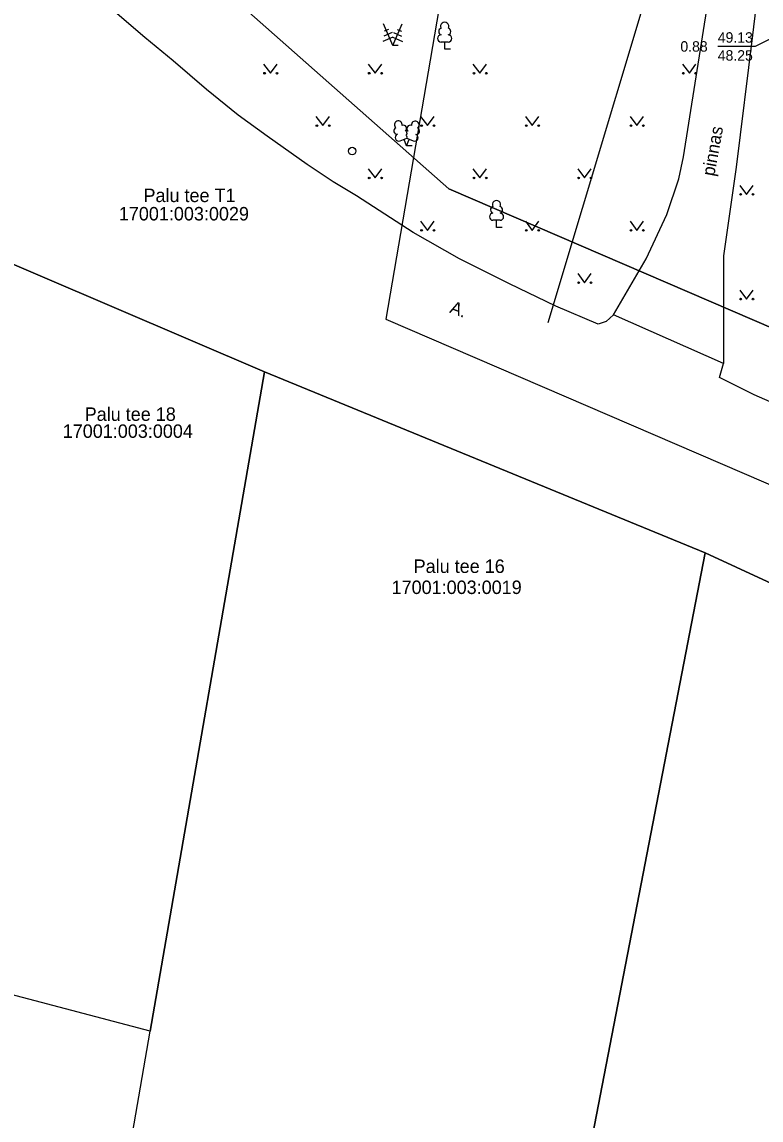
# Model space of a CAD drawing. Extents: x 641039 to 641513, y 6455942 to 6456715.
# Drawn here: x 641147.3 to 641196.7, y 6456274.5 to 6456347.9 of the extents above; entities that cross this region are included whole.
import ezdxf

# ---------------------------------------------------------------- set-up
doc = ezdxf.new("R2010")
doc.units = 0
for name, color, linetype in [('HALJASTUS', 7, 'Continuous'), ('KOORDPUNKT', 7, 'Continuous'), ('MOOTPIIR', 7, 'Continuous'), ('MPOHULIIN', 7, 'Continuous'), ('PIIR', 7, 'Continuous'), ('POST', 7, 'Continuous'), ('PUU', 7, 'Continuous'), ('TEE', 7, 'Continuous')]:
    doc.layers.add(name, color=color, linetype=linetype)

msp = doc.modelspace()

# ---------------------------------------------------------------- linework, layer by layer
at = {"layer": 'HALJASTUS'}
for p, q in [((641163.426, 6456345.091), (641163.89, 6456344.484)), ((641163.89, 6456344.484), (641164.335, 6456345.091)), ((641170.426, 6456345.091), (641170.89, 6456344.484)), ((641170.89, 6456344.484), (641171.335, 6456345.091)), ((641177.426, 6456345.091), (641177.89, 6456344.484)), ((641177.89, 6456344.484), (641178.335, 6456345.091)), ((641191.426, 6456345.091), (641191.89, 6456344.484)), ((641191.89, 6456344.484), (641192.335, 6456345.091)), ((641166.926, 6456341.591), (641167.39, 6456340.984)), ((641167.39, 6456340.984), (641167.835, 6456341.591)), ((641173.926, 6456341.591), (641174.39, 6456340.984)), ((641174.39, 6456340.984), (641174.835, 6456341.591)), ((641180.926, 6456341.591), (641181.39, 6456340.984)), ((641181.39, 6456340.984), (641181.835, 6456341.591)), ((641187.926, 6456341.591), (641188.39, 6456340.984)), ((641188.39, 6456340.984), (641188.835, 6456341.591)), ((641170.426, 6456338.091), (641170.89, 6456337.484)), ((641170.89, 6456337.484), (641171.335, 6456338.091)), ((641177.426, 6456338.091), (641177.89, 6456337.484)), ((641177.89, 6456337.484), (641178.335, 6456338.091)), ((641184.426, 6456338.091), (641184.89, 6456337.484)), ((641184.89, 6456337.484), (641185.335, 6456338.091)), ((641195.255, 6456336.992), (641195.719, 6456336.386)), ((641195.719, 6456336.386), (641196.164, 6456336.992)), ((641173.926, 6456334.591), (641174.39, 6456333.984)), ((641174.39, 6456333.984), (641174.835, 6456334.591)), ((641180.926, 6456334.591), (641181.39, 6456333.984)), ((641181.39, 6456333.984), (641181.835, 6456334.591)), ((641187.926, 6456334.591), (641188.39, 6456333.984)), ((641188.39, 6456333.984), (641188.835, 6456334.591)), ((641184.426, 6456331.091), (641184.89, 6456330.484)), ((641184.89, 6456330.484), (641185.335, 6456331.091)), ((641195.255, 6456329.992), (641195.719, 6456329.386)), ((641195.719, 6456329.386), (641196.164, 6456329.992))]:
    msp.add_line(p, q, dxfattribs=at)
for centre in [(641163.489, 6456344.484), (641164.318, 6456344.484), (641170.489, 6456344.484), (641171.318, 6456344.484), (641177.489, 6456344.484), (641178.318, 6456344.484), (641191.489, 6456344.484), (641192.318, 6456344.484), (641166.989, 6456340.984), (641167.818, 6456340.984), (641173.989, 6456340.984), (641174.818, 6456340.984), (641180.989, 6456340.984), (641181.818, 6456340.984), (641187.989, 6456340.984), (641188.818, 6456340.984), (641170.489, 6456337.484), (641171.318, 6456337.484), (641177.489, 6456337.484), (641178.318, 6456337.484), (641184.489, 6456337.484), (641185.318, 6456337.484), (641195.318, 6456336.386), (641196.146, 6456336.386), (641173.989, 6456333.984), (641174.818, 6456333.984), (641180.989, 6456333.984), (641181.818, 6456333.984), (641187.989, 6456333.984), (641188.818, 6456333.984), (641184.489, 6456330.484), (641185.318, 6456330.484), (641195.318, 6456329.386), (641196.146, 6456329.386)]:
    msp.add_circle(centre, 0.055, dxfattribs=at)
at = {"layer": 'KOORDPUNKT'}
msp.add_lwpolyline([(641198.781, 6456347.518), (641196.292, 6456346.274), (641193.792, 6456346.274)], dxfattribs=at)
at = {"layer": 'MOOTPIIR'}
msp.add_lwpolyline([(641378.624, 6456702.488), (641320.429, 6456701.477), (641071.476, 6456522.127), (641091.115, 6456463.98), (641173.907, 6456436.255), (641183.919, 6456400.057), (641171.597, 6456328.048), (641365.676, 6456244.486), (641410.345, 6456326.893), (641385.989, 6456488.24), (641404.088, 6456688.866)], close=True, dxfattribs=at)
at = {"layer": 'MPOHULIIN'}
msp.add_lwpolyline([(641182.452, 6456327.816), (641191.562, 6456358.179), (641201.102, 6456404.267)], dxfattribs=at)
at = {"layer": 'PIIR'}
for points in [[(641395.61, 6456499.51), (641395.08, 6456264.88), (641369.56, 6456253.33), (641175.82, 6456336.75), (641158.23, 6456352.31), (641196.83, 6456397.32), (641204.34, 6456418.51), (641196.51, 6456421.16), (641219.71, 6456463.11), (641328.48, 6456490.08)], [(641133.32, 6456337.42), (641163.48, 6456324.53), (641155.85, 6456280.47), (641126.26, 6456288.27)], [(641192.95, 6456312.44), (641179.58, 6456243.31), (641151.02, 6456252.59), (641155.85, 6456280.47), (641163.48, 6456324.53)], [(641215.65, 6456273.75), (641208.22, 6456234.22), (641197.83, 6456237.62), (641192.69, 6456239.23), (641179.58, 6456243.31), (641192.95, 6456312.44), (641220.48, 6456299.72)]]:
    msp.add_lwpolyline(points, close=True, dxfattribs=at)
for points in [[(641357.1, 6456240.26), (641324.16, 6456255.28), (641308.52, 6456261.92), (641286.12, 6456271.75), (641249.24, 6456287.51), (641220.48, 6456299.72), (641192.95, 6456312.44), (641163.48, 6456324.53), (641133.32, 6456337.42), (641123.8, 6456359.79)], [(641158.23, 6456352.31), (641175.82, 6456336.75), (641369.56, 6456253.33)]]:
    msp.add_lwpolyline(points, dxfattribs=at)
at = {"layer": 'POST'}
msp.add_circle((641169.347, 6456339.282), 0.25, dxfattribs=at)
at = {"layer": 'PUU'}
for p, q in [((641172.064, 6456346.343), (641171.443, 6456347.79)), ((641172.024, 6456347.196), (641171.473, 6456346.96)), ((641171.768, 6456347.413), (641171.492, 6456347.295)), ((641172.064, 6456346.343), (641172.685, 6456347.79)), ((641172.104, 6456347.196), (641172.655, 6456346.96)), ((641172.36, 6456347.413), (641172.636, 6456347.295)), ((641172.064, 6456346.887), (641171.407, 6456346.605)), ((641172.064, 6456346.887), (641172.721, 6456346.605)), ((641175.775, 6456346.57), (641175.295, 6456346.57)), ((641175.535, 6456346.095), (641175.535, 6456346.57)), ((641172.424, 6456346.343), (641172.064, 6456346.343)), ((641175.915, 6456346.095), (641175.535, 6456346.095)), ((641172.549, 6456339.96), (641172.994, 6456340.135)), ((641172.989, 6456339.625), (641172.814, 6456340.065)), ((641172.989, 6456339.625), (641173.169, 6456340.065)), ((641172.994, 6456340.135), (641173.434, 6456339.955)), ((641173.369, 6456339.625), (641172.989, 6456339.625)), ((641179.24, 6456334.655), (641178.76, 6456334.655)), ((641179, 6456334.18), (641179, 6456334.655)), ((641179.38, 6456334.18), (641179, 6456334.18))]:
    msp.add_line(p, q, dxfattribs=at)
msp.add_lwpolyline([(641172.994, 6456340.63), (641172.974, 6456340.555), (641172.974, 6456340.535), (641172.984, 6456340.505), (641173.004, 6456340.47), (641173.009, 6456340.45), (641172.994, 6456340.415), (641172.969, 6456340.365), (641172.964, 6456340.34), (641172.969, 6456340.325), (641172.979, 6456340.295), (641173.014, 6456340.235), (641173.019, 6456340.215), (641173.014, 6456340.195), (641172.999, 6456340.16), (641172.994, 6456340.135)], dxfattribs=at)
for centre, radius, start, end in [((641175.365, 6456347.268), 0.233, 109.02174, 253.14154), ((641175.535, 6456347.615), 0.277, 332.5799, 207.4201), ((641175.705, 6456347.268), 0.233, 286.85082, 70.98591), ((641175.298, 6456346.807), 0.238, 90.0016, 269.3953), ((641175.772, 6456346.807), 0.238, 270.6047, 89.9984), ((641172.432, 6456341.039), 0.256, 350.48556, 111.50017), ((641172.358, 6456340.628), 0.224, 111.43041, 274.49868), ((641172.432, 6456341.039), 0.256, 111.50269, 232.51731), ((641172.767, 6456340.789), 0.224, 308.50412, 111.57247), ((641172.993, 6456340.392), 0.237, 66.76552, 111.50149), ((641173.23, 6456340.784), 0.225, 67.7016, 230.51262), ((641173.568, 6456341.03), 0.256, 67.6168, 188.63142), ((641173.635, 6456340.618), 0.224, 264.6183, 67.68657), ((641173.568, 6456341.03), 0.256, 306.59966, 67.61428), ((641172.463, 6456340.183), 0.237, 111.50143, 291.50036), ((641173.524, 6456340.175), 0.237, 247.61661, 67.61554), ((641178.83, 6456335.353), 0.233, 109.02174, 253.14154), ((641179, 6456335.7), 0.277, 332.5799, 207.4201), ((641179.17, 6456335.353), 0.233, 286.85082, 70.98591), ((641178.763, 6456334.892), 0.238, 90.0016, 269.3953), ((641179.237, 6456334.892), 0.238, 270.6047, 89.9984)]:
    msp.add_arc(centre, radius, start, end, dxfattribs=at)
at = {"layer": 'TEE'}
for points in [[(641196.636, 6456351.297), (641196.109, 6456347.038), (641195.031, 6456338.209), (641194.181, 6456332.282), (641194.182, 6456325.086)], [(641186.824, 6456328.341), (641189.007, 6456332.076), (641190.383, 6456335.034), (641191.184, 6456337.421), (641191.497, 6456338.906), (641193.126, 6456349.173)], [(641269.811, 6456290.712), (641250.463, 6456299.285), (641231.717, 6456307.31), (641213.657, 6456315.383), (641196.232, 6456323.002), (641193.902, 6456324.158), (641194.182, 6456325.086), (641186.824, 6456328.341), (641186.337, 6456327.895), (641185.805, 6456327.719), (641182.955, 6456328.922), (641179.876, 6456330.401), (641176.521, 6456332.072), (641173.419, 6456333.831), (641169.629, 6456336.281), (641168.083, 6456337.22), (641166.343, 6456338.38), (641163.668, 6456340.274), (641161.737, 6456341.679), (641159.612, 6456343.402), (641157.374, 6456345.307), (641155.493, 6456346.868), (641153.477, 6456348.585)]]:
    msp.add_lwpolyline(points, dxfattribs=at)

# ---------------------------------------------------------------- texts
at = {"layer": 'KOORDPUNKT'}
for s, p in [('49.13', (641193.792, 6456346.524)), ('0.88', (641191.292, 6456345.924)), ('48.25', (641193.792, 6456345.324))]:
    msp.add_text(s, height=0.7, dxfattribs=at).set_placement(p)
at = {"layer": 'PIIR'}
for s, p in [('Palu tee T1', (641155.398, 6456335.872)), ('17001:003:0029', (641153.748, 6456334.645)), ('Palu tee 18', (641151.467, 6456321.25)), ('17001:003:0004', (641149.998, 6456320.116)), ('Palu tee 16', (641173.46, 6456311.087)), ('17001:003:0019', (641171.983, 6456309.679))]:
    msp.add_text(s, height=0.9, dxfattribs=at).set_placement(p)
at = {"layer": 'TEE'}
for s, rotation, p in [('pinnas', 79.62501, (641193.555, 6456337.566)), ('A.', 339.54562, (641175.814, 6456328.503))]:
    msp.add_text(s, height=0.85, rotation=rotation, dxfattribs=at).set_placement(p)

doc.saveas('drawing.dxf')
